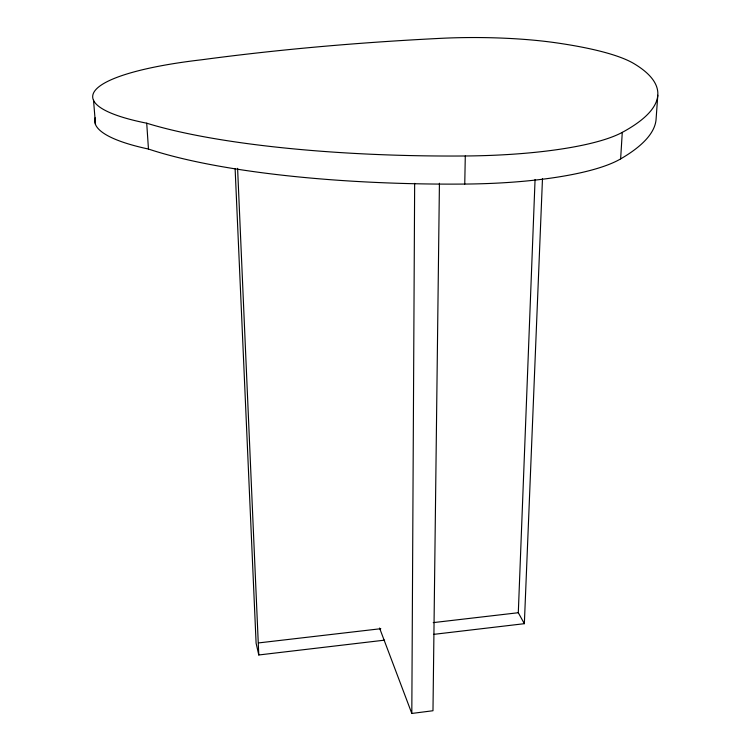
<?xml version="1.0" encoding="UTF-8"?>
<svg xmlns="http://www.w3.org/2000/svg" width="751" height="751" viewBox="0 0 751 751"><rect width="100%" height="100%" fill="white"/><g stroke="black" fill="none" stroke-linecap="round" stroke-linejoin="round"><path stroke-width="1.13" d="M439.429 183.235L432.98 710.737L411.811 713.45L414.655 183.357M464.756 184.061L465.291 155.983A182.014 38.977 0.4 0 0 622.279 132.373A532.825 104.229 -2 0 0 633.76 63.506A219.104 41.033 0.2 0 0 554.341 42.563A125.445 22.352 0.5 0 0 440.856 38.339A1495.992 490.957 6.8 0 0 201.794 59.761A200.78 39.878 -0.8 0 0 146.717 123.202L148.463 149.045A347.732 72.115 0.3 0 0 464.756 184.061A180.756 41.634 0.5 0 0 620.626 158.902A529.155 111.373 -2.1 0 0 656.083 119.231L657.792 95.236M433.496 634.388L524.348 623.687L518.303 612.722L535.069 179.489M524.348 623.687L542.485 178.55M620.626 158.902L622.279 132.373M235.129 168.928L256.1 643.203L258.785 654.975L384.578 640.152M258.438 642.931L380.795 628.709M433.233 622.617L518.303 612.722M379.555 628.043L411.811 713.45M93.528 100.268L95.518 124.535M237.598 168.327L258.785 654.975M148.463 149.045A199.484 42.638 -0.9 0 1 95.161 117.813M465.291 155.983A349.957 67.44 0.3 0 1 146.717 123.202"/></g></svg>
